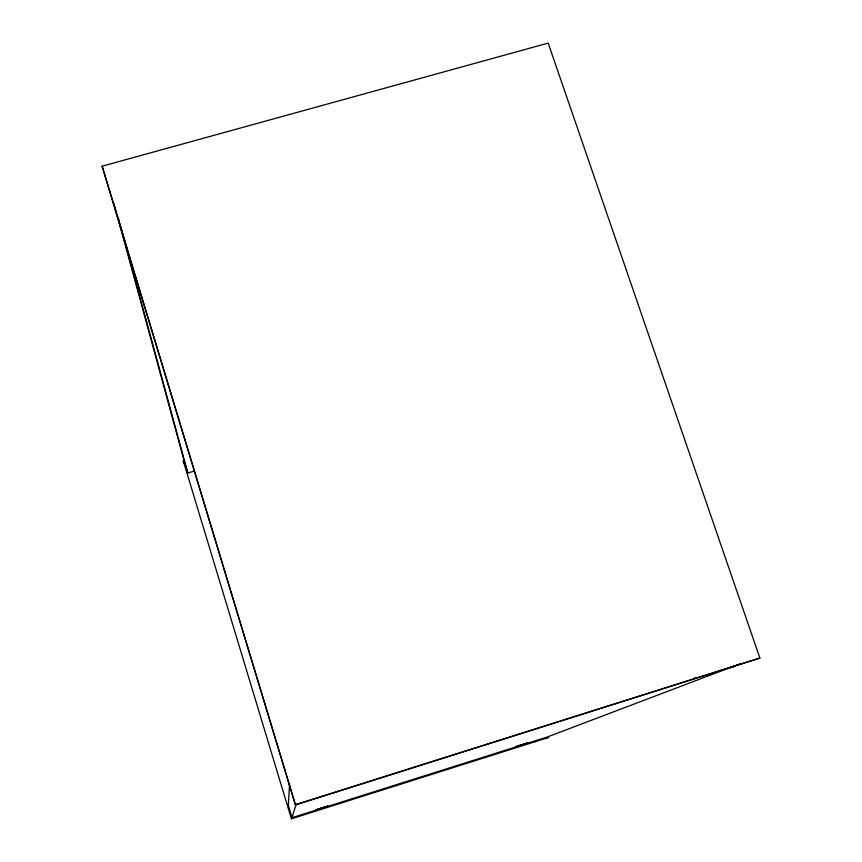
<?xml version="1.0" encoding="UTF-8"?>
<svg xmlns="http://www.w3.org/2000/svg" width="862" height="862" viewBox="0 0 862 862"><rect width="100%" height="100%" fill="white"/><g stroke="black" fill="none" stroke-linecap="round" stroke-linejoin="round"><path stroke-width="1.29" d="M289.6 783.418L288.317 805.377L292.046 817.704L547.629 736.87L739.693 663.988M546.917 738.087L548.685 737.419L291.475 818.781M295.461 804.979L102.125 166.204L548.189 43.1L759.875 658.062L295.461 804.979L102.125 166.204M292.046 817.704L296.108 804.257M318.024 809.31L325.437 806.961M518.116 746.018L525.141 743.809M693.845 678.329L694.987 677.888M533.061 742.397L533.621 742.182M535.442 741.643L536.002 741.439M731.773 667.274L733.584 666.585L729.371 667.921M523.546 744.359L527.738 742.969L523.385 744.294M321.214 808.233L315.567 810.086L320.664 808.524M322.808 807.845L327.905 806.185L315.589 810.064L321.203 808.351M322.28 808.017L327.926 806.164L322.841 807.726M521.273 744.962L515.519 746.848L519.894 745.511M295.569 804.591L759.875 658.062M520.411 745.35L515.551 746.848L527.738 742.969L522.868 744.466M113.903 203.561L184.274 461.342L187.797 473.001L194.252 471.105M291.442 818.9L183.25 460.804L183.929 463.303M118.223 217.235L119.279 221.125M119.99 223.721L187.797 473.001"/></g></svg>
